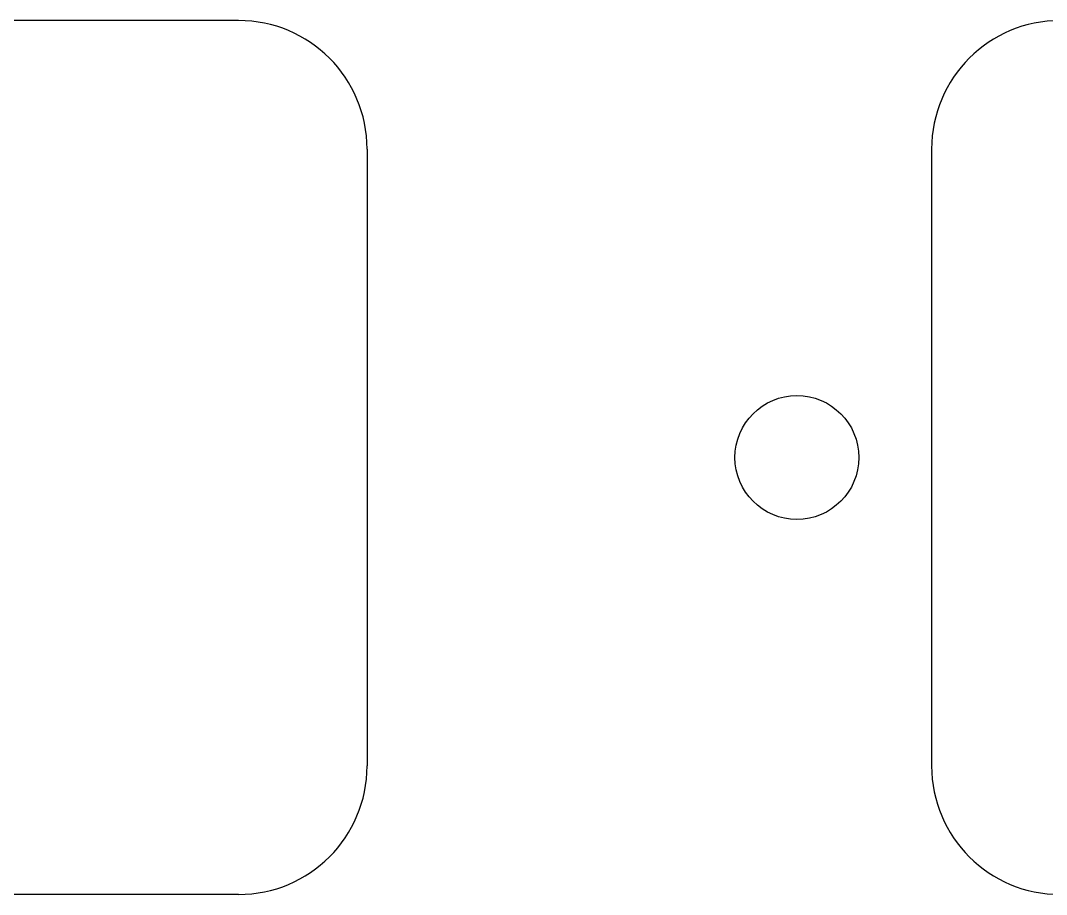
# Model space of a CAD drawing. Header units: millimetres. Extents: x -10 to 277, y -95 to 18.
# Drawn here: x 216.07 to 232.63, y -83.25 to -69.15 of the extents above; entities that cross this region are included whole.
import ezdxf

# ---------------------------------------------------------------- set-up
doc = ezdxf.new("R2010")
doc.units = ezdxf.units.MM
doc.header["$MEASUREMENT"] = 0
doc.layers.add('BLACK', color=7, linetype='CONTINUOUS')

msp = doc.modelspace()

# ---------------------------------------------------------------- linework, layer by layer
at = {"layer": 'BLACK', "linetype": 'Continuous'}
for p, q in [((219.5875, -69.15), (209.037499, -69.15)), ((221.6625, -71.225), (221.6625, -81.175)), ((230.775, -71.225), (230.775, -81.175001)), ((219.5875, -83.25), (209.0375, -83.25))]:
    msp.add_line(p, q, dxfattribs=at)
at = {"layer": 'BLACK'}
msp.add_circle((228.6, -76.2), 1, dxfattribs=at)
for centre, radius, start, end in [((219.5875, -71.225), 2.075, 0, 90), ((232.850004, -71.225004), 2.075004, 90.0001381, 179.9998896), ((219.5875, -81.175), 2.075, 270, 0), ((232.850002, -81.174998), 2.075002, 180.0000828, 269.9999448)]:
    msp.add_arc(centre, radius, start, end, dxfattribs=at)

doc.saveas('drawing.dxf')
